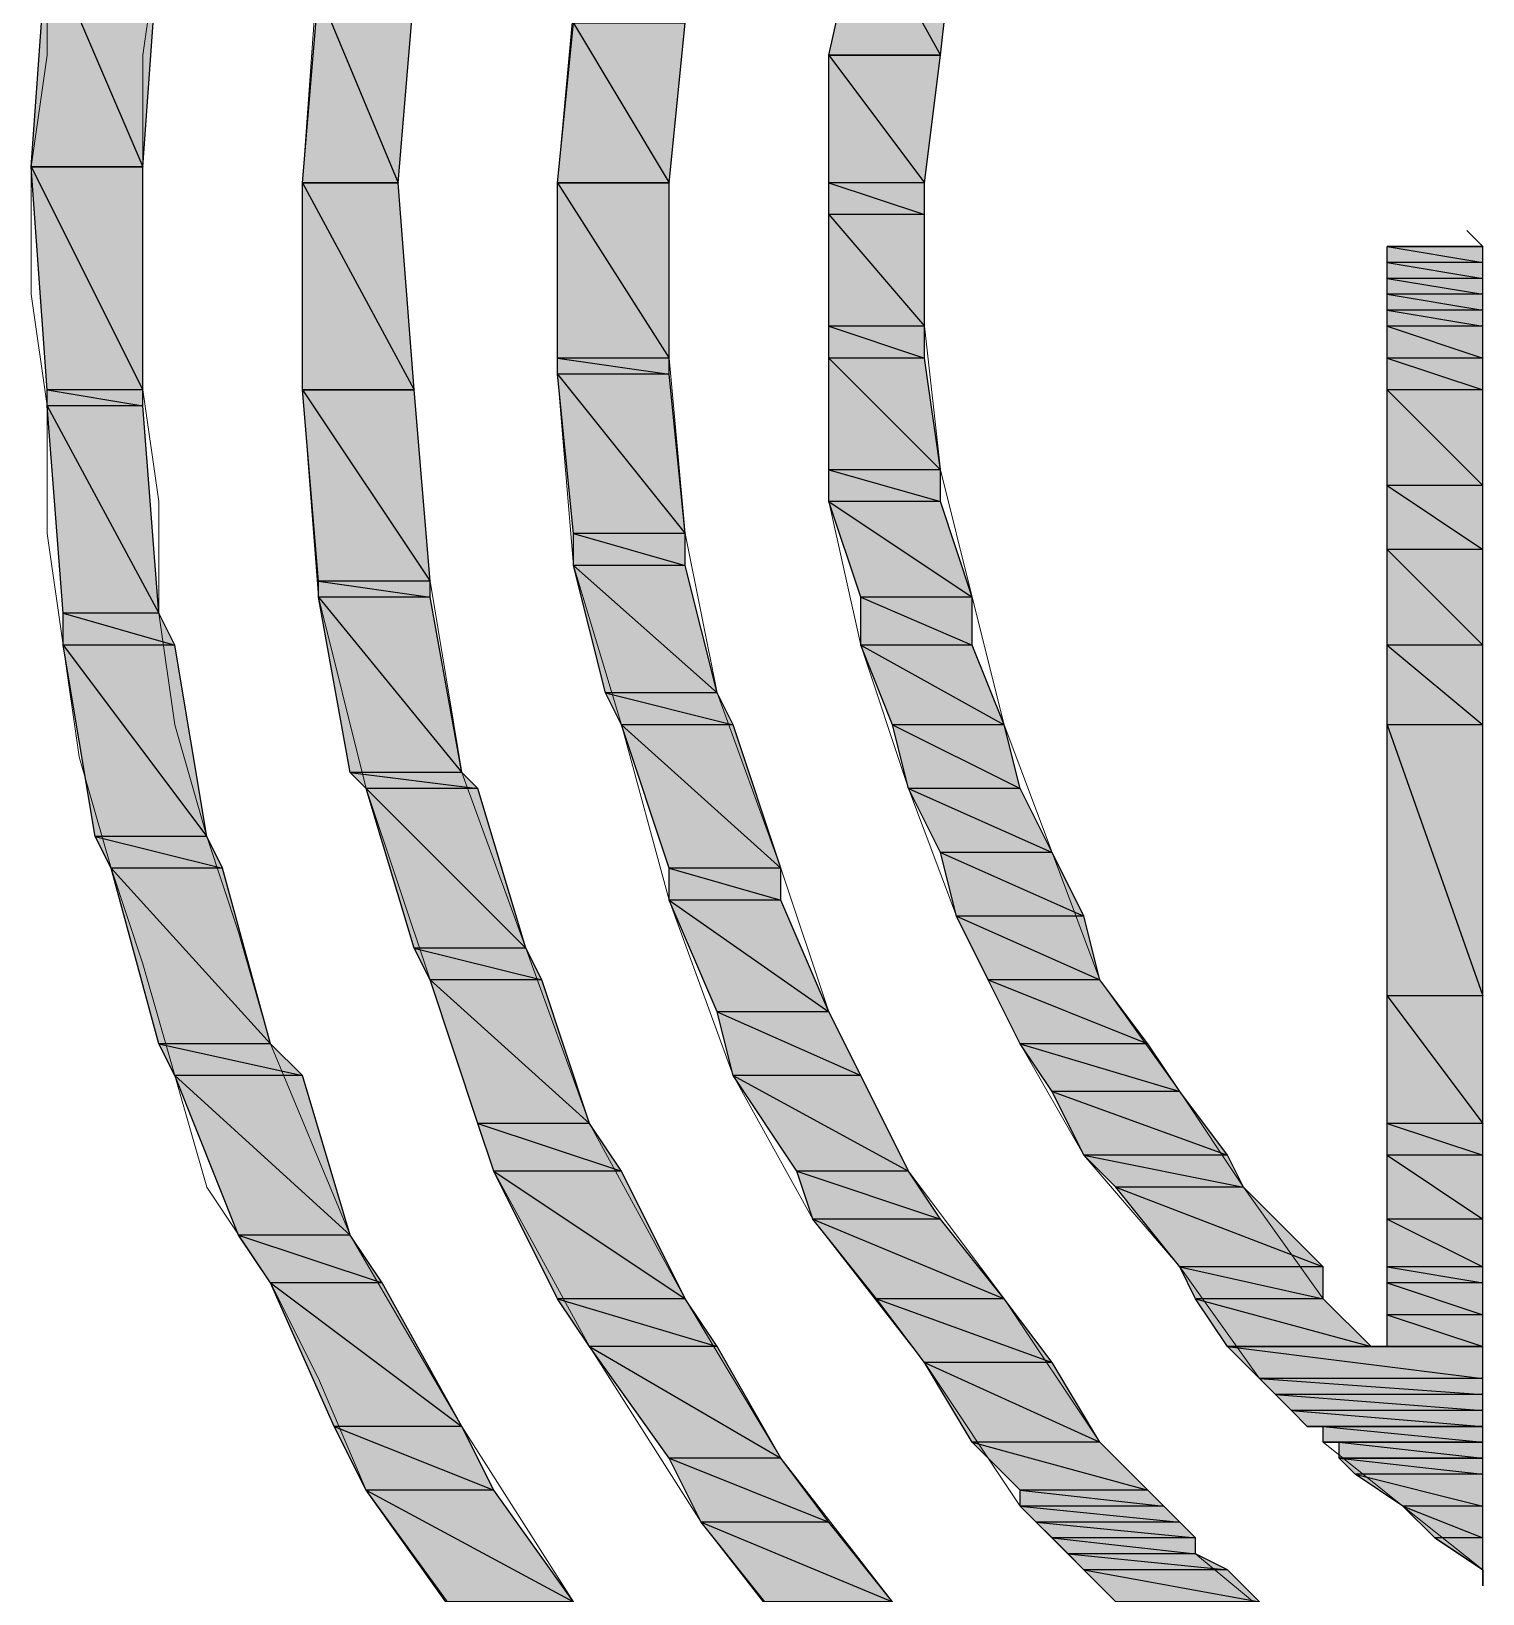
# Model space of a CAD drawing. Header units: millimetres. Extents: x -678 to 5260, y -935 to 3264.
# Drawn here: x 4749.66 to 4779.86, y -841.44 to -808.9 of the extents above; entities that cross this region are included whole.
import ezdxf

# ---------------------------------------------------------------- set-up
doc = ezdxf.new("R2010")
doc.units = ezdxf.units.MM
doc.header["$MEASUREMENT"] = 0
doc.layers.get('0').update_dxf_attribs({"linetype": 'CONTINUOUS'})

msp = doc.modelspace()

# ---------------------------------------------------------------- hatches: boundary and pattern name
at = {"true_color": 0x000007}
h = msp.add_hatch(color=7, dxfattribs=at)
h.paths.add_polyline_path([(4768.90931, -806.41462), (4766.91761, -806.41462), (4768.57736, -809.40218)])
h.paths.add_polyline_path([(4766.91761, -806.41462), (4768.57736, -809.40218), (4766.25371, -809.40218)])
h = msp.add_hatch(color=7, dxfattribs=at)
h.paths.add_polyline_path([(4752.3118, -807.07852), (4749.98815, -807.07852), (4751.97985, -811.72583)])
h.paths.add_polyline_path([(4749.98815, -807.07852), (4751.97985, -811.72583), (4749.6562, -811.72583)])
h.paths.add_polyline_path([(4751.97985, -811.72583), (4749.6562, -811.72583)])
h.paths.add_polyline_path([(4749.6562, -811.72583), (4751.97985, -811.72583)])
h = msp.add_hatch(color=7, dxfattribs=at)
h.paths.add_polyline_path([(4757.623, -808.07438), (4755.6313, -808.07438), (4757.29105, -812.05778)])
h.paths.add_polyline_path([(4755.6313, -808.07438), (4757.29105, -812.05778), (4755.29935, -812.05778)])
h.paths.add_polyline_path([(4757.29105, -812.05778), (4755.29935, -812.05778)])
h.paths.add_polyline_path([(4755.29935, -812.05778), (4757.29105, -812.05778)])
h = msp.add_hatch(color=7, dxfattribs=at)
h.paths.add_polyline_path([(4763.26615, -808.73828), (4760.9425, -808.73828), (4762.9342, -812.05778)])
h.paths.add_polyline_path([(4760.9425, -808.73828), (4762.9342, -812.05778), (4760.61055, -812.05778)])
h = msp.add_hatch(color=7, dxfattribs=at)
h.paths.add_polyline_path([(4768.57736, -809.40218), (4766.25371, -809.40218), (4768.24541, -812.05778)])
h.paths.add_polyline_path([(4766.25371, -809.40218), (4768.24541, -812.05778), (4766.25371, -812.05778)])
h = msp.add_hatch(color=7, dxfattribs=at)
h.paths.add_polyline_path([(4751.97985, -811.72583), (4749.6562, -811.72583), (4751.97985, -816.37313)])
h.paths.add_polyline_path([(4749.6562, -811.72583), (4751.97985, -816.37313), (4749.98815, -816.37313)])
h = msp.add_hatch(color=7, dxfattribs=at)
h.paths.add_polyline_path([(4757.29105, -812.05778), (4755.29935, -812.05778), (4757.623, -816.37313)])
h.paths.add_polyline_path([(4755.29935, -812.05778), (4757.623, -816.37313), (4755.29935, -816.37313)])
h.paths.add_polyline_path([(4757.623, -816.37313), (4755.29935, -816.37313)])
h.paths.add_polyline_path([(4755.29935, -816.37313), (4757.623, -816.37313)])
h = msp.add_hatch(color=7, dxfattribs=at)
h.paths.add_polyline_path([(4762.9342, -812.05778), (4760.61055, -812.05778), (4762.9342, -815.70923)])
h.paths.add_polyline_path([(4760.61055, -812.05778), (4762.9342, -815.70923), (4760.61055, -815.70923)])
h = msp.add_hatch(color=7, dxfattribs=at)
h.paths.add_polyline_path([(4768.24541, -812.05778), (4766.25371, -812.05778), (4768.24541, -812.72168)])
h.paths.add_polyline_path([(4766.25371, -812.05778), (4768.24541, -812.72168), (4766.25371, -812.72168)])
h = msp.add_hatch(color=7, dxfattribs=at)
h.paths.add_polyline_path([(4768.24541, -812.72168), (4766.25371, -812.72168), (4768.24541, -815.04533)])
h.paths.add_polyline_path([(4766.25371, -812.72168), (4768.24541, -815.04533), (4766.25371, -815.04533)])
h = msp.add_hatch(color=7, dxfattribs=at)
h.paths.add_polyline_path([(4779.86367, -813.38558), (4777.87196, -813.38558), (4779.86367, -813.71753)])
h.paths.add_polyline_path([(4777.87196, -813.38558), (4779.86367, -813.71753), (4777.87196, -813.71753)])
h = msp.add_hatch(color=7, dxfattribs=at)
h.paths.add_polyline_path([(4779.86367, -813.71753), (4777.87196, -813.71753), (4779.86367, -814.04948)])
h.paths.add_polyline_path([(4777.87196, -813.71753), (4779.86367, -814.04948), (4777.87196, -814.04948)])
h = msp.add_hatch(color=7, dxfattribs=at)
h.paths.add_polyline_path([(4779.86367, -814.04948), (4777.87196, -814.04948), (4779.86367, -814.38143)])
h.paths.add_polyline_path([(4777.87196, -814.04948), (4779.86367, -814.38143), (4777.87196, -814.38143)])
h = msp.add_hatch(color=7, dxfattribs=at)
h.paths.add_polyline_path([(4779.86367, -814.38143), (4777.87196, -814.38143), (4779.86367, -814.71338)])
h.paths.add_polyline_path([(4777.87196, -814.38143), (4779.86367, -814.71338), (4777.87196, -814.71338)])
h = msp.add_hatch(color=7, dxfattribs=at)
h.paths.add_polyline_path([(4779.86367, -814.71338), (4777.87196, -814.71338), (4779.86367, -815.04533)])
h.paths.add_polyline_path([(4777.87196, -814.71338), (4779.86367, -815.04533), (4777.87196, -815.04533)])
h = msp.add_hatch(color=7, dxfattribs=at)
h.paths.add_polyline_path([(4768.24541, -815.04533), (4766.25371, -815.04533), (4768.24541, -815.70923)])
h.paths.add_polyline_path([(4766.25371, -815.04533), (4768.24541, -815.70923), (4766.25371, -815.70923)])
h = msp.add_hatch(color=7, dxfattribs=at)
h.paths.add_polyline_path([(4779.86367, -815.04533), (4777.87196, -815.04533), (4779.86367, -815.70923)])
h.paths.add_polyline_path([(4777.87196, -815.04533), (4779.86367, -815.70923), (4777.87196, -815.70923)])
h = msp.add_hatch(color=7, dxfattribs=at)
h.paths.add_polyline_path([(4762.9342, -815.70923), (4760.61055, -815.70923), (4762.9342, -816.04118)])
h.paths.add_polyline_path([(4760.61055, -815.70923), (4762.9342, -816.04118), (4760.61055, -816.04118)])
h = msp.add_hatch(color=7, dxfattribs=at)
h.paths.add_polyline_path([(4768.24541, -815.70923), (4766.25371, -815.70923), (4768.57736, -818.03288)])
h.paths.add_polyline_path([(4766.25371, -815.70923), (4768.57736, -818.03288), (4766.25371, -818.03288)])
h = msp.add_hatch(color=7, dxfattribs=at)
h.paths.add_polyline_path([(4779.86367, -815.70923), (4777.87196, -815.70923), (4779.86367, -816.37313)])
h.paths.add_polyline_path([(4777.87196, -815.70923), (4779.86367, -816.37313), (4777.87196, -816.37313)])
h = msp.add_hatch(color=7, dxfattribs=at)
h.paths.add_polyline_path([(4762.9342, -816.04118), (4760.61055, -816.04118), (4763.26615, -819.36068)])
h.paths.add_polyline_path([(4760.61055, -816.04118), (4763.26615, -819.36068), (4760.9425, -819.36068)])
h = msp.add_hatch(color=7, dxfattribs=at)
h.paths.add_polyline_path([(4751.97985, -816.37313), (4749.98815, -816.37313), (4751.97985, -816.70508)])
h.paths.add_polyline_path([(4749.98815, -816.37313), (4751.97985, -816.70508), (4749.98815, -816.70508)])
h = msp.add_hatch(color=7, dxfattribs=at)
h.paths.add_polyline_path([(4757.623, -816.37313), (4755.29935, -816.37313), (4757.95495, -820.35653)])
h.paths.add_polyline_path([(4755.29935, -816.37313), (4757.95495, -820.35653), (4755.6313, -820.35653)])
h = msp.add_hatch(color=7, dxfattribs=at)
h.paths.add_polyline_path([(4779.86367, -816.37313), (4777.87196, -816.37313), (4779.86367, -818.36483)])
h.paths.add_polyline_path([(4777.87196, -816.37313), (4779.86367, -818.36483), (4777.87196, -818.36483)])
h = msp.add_hatch(color=7, dxfattribs=at)
h.paths.add_polyline_path([(4751.97985, -816.70508), (4749.98815, -816.70508), (4752.3118, -821.02043)])
h.paths.add_polyline_path([(4749.98815, -816.70508), (4752.3118, -821.02043), (4750.3201, -821.02043)])
h = msp.add_hatch(color=7, dxfattribs=at)
h.paths.add_polyline_path([(4768.57736, -818.03288), (4766.25371, -818.03288), (4768.57736, -818.69678)])
h.paths.add_polyline_path([(4766.25371, -818.03288), (4768.57736, -818.69678), (4766.25371, -818.69678)])
h = msp.add_hatch(color=7, dxfattribs=at)
h.paths.add_polyline_path([(4779.86367, -818.36483), (4777.87196, -818.36483), (4779.86367, -819.69263)])
h.paths.add_polyline_path([(4777.87196, -818.36483), (4779.86367, -819.69263), (4777.87196, -819.69263)])
h = msp.add_hatch(color=7, dxfattribs=at)
h.paths.add_polyline_path([(4768.57736, -818.69678), (4766.25371, -818.69678), (4769.24126, -820.68848)])
h.paths.add_polyline_path([(4766.25371, -818.69678), (4769.24126, -820.68848), (4766.91761, -820.68848)])
h = msp.add_hatch(color=7, dxfattribs=at)
h.paths.add_polyline_path([(4763.26615, -819.36068), (4760.9425, -819.36068), (4763.26615, -820.02458)])
h.paths.add_polyline_path([(4760.9425, -819.36068), (4763.26615, -820.02458), (4760.9425, -820.02458)])
h = msp.add_hatch(color=7, dxfattribs=at)
h.paths.add_polyline_path([(4779.86367, -819.69263), (4777.87196, -819.69263), (4779.86367, -821.68433)])
h.paths.add_polyline_path([(4777.87196, -819.69263), (4779.86367, -821.68433), (4777.87196, -821.68433)])
h = msp.add_hatch(color=7, dxfattribs=at)
h.paths.add_polyline_path([(4763.26615, -820.02458), (4760.9425, -820.02458), (4763.93006, -822.68018)])
h.paths.add_polyline_path([(4760.9425, -820.02458), (4763.93006, -822.68018), (4761.6064, -822.68018)])
h = msp.add_hatch(color=7, dxfattribs=at)
h.paths.add_polyline_path([(4757.95495, -820.35653), (4755.6313, -820.35653), (4757.95495, -820.68848)])
h.paths.add_polyline_path([(4755.6313, -820.35653), (4757.95495, -820.68848), (4755.6313, -820.68848)])
h = msp.add_hatch(color=7, dxfattribs=at)
h.paths.add_polyline_path([(4757.95495, -820.68848), (4755.6313, -820.68848), (4758.61885, -824.33994)])
h.paths.add_polyline_path([(4755.6313, -820.68848), (4758.61885, -824.33994), (4756.2952, -824.33994)])
h = msp.add_hatch(color=7, dxfattribs=at)
h.paths.add_polyline_path([(4769.24126, -820.68848), (4766.91761, -820.68848), (4769.24126, -821.68433)])
h.paths.add_polyline_path([(4766.91761, -820.68848), (4769.24126, -821.68433), (4766.91761, -821.68433)])
h = msp.add_hatch(color=7, dxfattribs=at)
h.paths.add_polyline_path([(4752.3118, -821.02043), (4750.3201, -821.02043), (4752.64375, -821.68433)])
h.paths.add_polyline_path([(4750.3201, -821.02043), (4752.64375, -821.68433), (4750.3201, -821.68433)])
h = msp.add_hatch(color=7, dxfattribs=at)
h.paths.add_polyline_path([(4752.64375, -821.68433), (4750.3201, -821.68433), (4753.30765, -825.66774)])
h.paths.add_polyline_path([(4750.3201, -821.68433), (4753.30765, -825.66774), (4750.984, -825.66774)])
h = msp.add_hatch(color=7, dxfattribs=at)
h.paths.add_polyline_path([(4769.24126, -821.68433), (4766.91761, -821.68433), (4769.90516, -823.34408)])
h.paths.add_polyline_path([(4766.91761, -821.68433), (4769.90516, -823.34408), (4767.58151, -823.34408)])
h = msp.add_hatch(color=7, dxfattribs=at)
h.paths.add_polyline_path([(4779.86367, -821.68433), (4777.87196, -821.68433), (4779.86367, -823.34408)])
h.paths.add_polyline_path([(4777.87196, -821.68433), (4779.86367, -823.34408), (4777.87196, -823.34408)])
h = msp.add_hatch(color=7, dxfattribs=at)
h.paths.add_polyline_path([(4763.93006, -822.68018), (4761.6064, -822.68018), (4764.26201, -823.34408)])
h.paths.add_polyline_path([(4761.6064, -822.68018), (4764.26201, -823.34408), (4761.93835, -823.34408)])
h = msp.add_hatch(color=7, dxfattribs=at)
h.paths.add_polyline_path([(4764.26201, -823.34408), (4761.93835, -823.34408), (4765.25786, -826.33164)])
h.paths.add_polyline_path([(4761.93835, -823.34408), (4765.25786, -826.33164), (4762.9342, -826.33164)])
h = msp.add_hatch(color=7, dxfattribs=at)
h.paths.add_polyline_path([(4769.90516, -823.34408), (4767.58151, -823.34408), (4770.23711, -824.67189)])
h.paths.add_polyline_path([(4767.58151, -823.34408), (4770.23711, -824.67189), (4767.91346, -824.67189)])
h = msp.add_hatch(color=7, dxfattribs=at)
h.paths.add_polyline_path([(4779.86367, -823.34408), (4777.87196, -823.34408), (4779.86367, -828.98724)])
h.paths.add_polyline_path([(4777.87196, -823.34408), (4779.86367, -828.98724), (4777.87196, -828.98724)])
h = msp.add_hatch(color=7, dxfattribs=at)
h.paths.add_polyline_path([(4758.61885, -824.33994), (4756.2952, -824.33994), (4758.9508, -824.67189)])
h.paths.add_polyline_path([(4756.2952, -824.33994), (4758.9508, -824.67189), (4756.62715, -824.67189)])
h = msp.add_hatch(color=7, dxfattribs=at)
h.paths.add_polyline_path([(4758.9508, -824.67189), (4756.62715, -824.67189), (4759.94665, -827.99139)])
h.paths.add_polyline_path([(4756.62715, -824.67189), (4759.94665, -827.99139), (4757.623, -827.99139)])
h = msp.add_hatch(color=7, dxfattribs=at)
h.paths.add_polyline_path([(4770.23711, -824.67189), (4767.91346, -824.67189), (4770.90101, -825.99969)])
h.paths.add_polyline_path([(4767.91346, -824.67189), (4770.90101, -825.99969), (4768.57736, -825.99969)])
h = msp.add_hatch(color=7, dxfattribs=at)
h.paths.add_polyline_path([(4753.30765, -825.66774), (4750.984, -825.66774), (4753.6396, -826.33164)])
h.paths.add_polyline_path([(4750.984, -825.66774), (4753.6396, -826.33164), (4751.31595, -826.33164)])
h = msp.add_hatch(color=7, dxfattribs=at)
h.paths.add_polyline_path([(4770.90101, -825.99969), (4768.57736, -825.99969), (4771.56491, -827.32749)])
h.paths.add_polyline_path([(4768.57736, -825.99969), (4771.56491, -827.32749), (4768.90931, -827.32749)])
h = msp.add_hatch(color=7, dxfattribs=at)
h.paths.add_polyline_path([(4753.6396, -826.33164), (4751.31595, -826.33164), (4754.63545, -829.98309)])
h.paths.add_polyline_path([(4751.31595, -826.33164), (4754.63545, -829.98309), (4752.3118, -829.98309)])
h = msp.add_hatch(color=7, dxfattribs=at)
h.paths.add_polyline_path([(4765.25786, -826.33164), (4762.9342, -826.33164), (4765.25786, -826.99554)])
h.paths.add_polyline_path([(4762.9342, -826.33164), (4765.25786, -826.99554), (4762.9342, -826.99554)])
h = msp.add_hatch(color=7, dxfattribs=at)
h.paths.add_polyline_path([(4765.25786, -826.99554), (4762.9342, -826.99554), (4766.25371, -829.31919)])
h.paths.add_polyline_path([(4762.9342, -826.99554), (4766.25371, -829.31919), (4763.93006, -829.31919)])
h = msp.add_hatch(color=7, dxfattribs=at)
h.paths.add_polyline_path([(4771.56491, -827.32749), (4768.90931, -827.32749), (4771.89686, -828.65529)])
h.paths.add_polyline_path([(4768.90931, -827.32749), (4771.89686, -828.65529), (4769.57321, -828.65529)])
h = msp.add_hatch(color=7, dxfattribs=at)
h.paths.add_polyline_path([(4759.94665, -827.99139), (4757.623, -827.99139), (4760.2786, -828.65529)])
h.paths.add_polyline_path([(4757.623, -827.99139), (4760.2786, -828.65529), (4757.95495, -828.65529)])
h = msp.add_hatch(color=7, dxfattribs=at)
h.paths.add_polyline_path([(4760.2786, -828.65529), (4757.95495, -828.65529), (4761.27445, -831.64284)])
h.paths.add_polyline_path([(4757.95495, -828.65529), (4761.27445, -831.64284), (4758.9508, -831.64284)])
h = msp.add_hatch(color=7, dxfattribs=at)
h.paths.add_polyline_path([(4771.89686, -828.65529), (4769.57321, -828.65529), (4772.89271, -829.98309)])
h.paths.add_polyline_path([(4769.57321, -828.65529), (4772.89271, -829.98309), (4770.23711, -829.98309)])
h = msp.add_hatch(color=7, dxfattribs=at)
h.paths.add_polyline_path([(4779.86367, -828.98724), (4777.87196, -828.98724), (4779.86367, -831.64284)])
h.paths.add_polyline_path([(4777.87196, -828.98724), (4779.86367, -831.64284), (4777.87196, -831.64284)])
h = msp.add_hatch(color=7, dxfattribs=at)
h.paths.add_polyline_path([(4766.25371, -829.31919), (4763.93006, -829.31919), (4766.91761, -830.64699)])
h.paths.add_polyline_path([(4763.93006, -829.31919), (4766.91761, -830.64699), (4764.26201, -830.64699)])
h = msp.add_hatch(color=7, dxfattribs=at)
h.paths.add_polyline_path([(4754.63545, -829.98309), (4752.3118, -829.98309), (4755.29935, -830.64699)])
h.paths.add_polyline_path([(4752.3118, -829.98309), (4755.29935, -830.64699), (4752.64375, -830.64699)])
h = msp.add_hatch(color=7, dxfattribs=at)
h.paths.add_polyline_path([(4772.89271, -829.98309), (4770.23711, -829.98309), (4773.55661, -830.97894)])
h.paths.add_polyline_path([(4770.23711, -829.98309), (4773.55661, -830.97894), (4770.90101, -830.97894)])
h = msp.add_hatch(color=7, dxfattribs=at)
h.paths.add_polyline_path([(4755.29935, -830.64699), (4752.64375, -830.64699), (4756.2952, -833.96649)])
h.paths.add_polyline_path([(4752.64375, -830.64699), (4756.2952, -833.96649), (4753.97155, -833.96649)])
h = msp.add_hatch(color=7, dxfattribs=at)
h.paths.add_polyline_path([(4766.91761, -830.64699), (4764.26201, -830.64699), (4767.91346, -832.63869)])
h.paths.add_polyline_path([(4764.26201, -830.64699), (4767.91346, -832.63869), (4765.58981, -832.63869)])
h = msp.add_hatch(color=7, dxfattribs=at)
h.paths.add_polyline_path([(4773.55661, -830.97894), (4770.90101, -830.97894), (4774.55246, -832.30674)])
h.paths.add_polyline_path([(4770.90101, -830.97894), (4774.55246, -832.30674), (4771.56491, -832.30674)])
h = msp.add_hatch(color=7, dxfattribs=at)
h.paths.add_polyline_path([(4761.27445, -831.64284), (4758.9508, -831.64284), (4761.93835, -832.63869)])
h.paths.add_polyline_path([(4758.9508, -831.64284), (4761.93835, -832.63869), (4759.28275, -832.63869)])
h = msp.add_hatch(color=7, dxfattribs=at)
h.paths.add_polyline_path([(4779.86367, -831.64284), (4777.87196, -831.64284), (4779.86367, -832.30674)])
h.paths.add_polyline_path([(4777.87196, -831.64284), (4779.86367, -832.30674), (4777.87196, -832.30674)])
h = msp.add_hatch(color=7, dxfattribs=at)
h.paths.add_polyline_path([(4774.55246, -832.30674), (4771.56491, -832.30674), (4774.88441, -832.97064)])
h.paths.add_polyline_path([(4771.56491, -832.30674), (4774.88441, -832.97064), (4772.22881, -832.97064)])
h = msp.add_hatch(color=7, dxfattribs=at)
h.paths.add_polyline_path([(4779.86367, -832.30674), (4777.87196, -832.30674), (4779.86367, -833.63454)])
h.paths.add_polyline_path([(4777.87196, -832.30674), (4779.86367, -833.63454), (4777.87196, -833.63454)])
h = msp.add_hatch(color=7, dxfattribs=at)
h.paths.add_polyline_path([(4761.93835, -832.63869), (4759.28275, -832.63869), (4763.26615, -835.29429)])
h.paths.add_polyline_path([(4759.28275, -832.63869), (4763.26615, -835.29429), (4760.61055, -835.29429)])
h = msp.add_hatch(color=7, dxfattribs=at)
h.paths.add_polyline_path([(4767.91346, -832.63869), (4765.58981, -832.63869), (4768.57736, -833.63454)])
h.paths.add_polyline_path([(4765.58981, -832.63869), (4768.57736, -833.63454), (4765.92176, -833.63454)])
h = msp.add_hatch(color=7, dxfattribs=at)
h.paths.add_polyline_path([(4774.88441, -832.97064), (4772.22881, -832.97064), (4776.54416, -834.63039)])
h.paths.add_polyline_path([(4772.22881, -832.97064), (4776.54416, -834.63039), (4773.55661, -834.63039)])
h = msp.add_hatch(color=7, dxfattribs=at)
h.paths.add_polyline_path([(4768.57736, -833.63454), (4765.92176, -833.63454), (4769.90516, -835.29429)])
h.paths.add_polyline_path([(4765.92176, -833.63454), (4769.90516, -835.29429), (4767.24956, -835.29429)])
h = msp.add_hatch(color=7, dxfattribs=at)
h.paths.add_polyline_path([(4779.86367, -833.63454), (4777.87196, -833.63454), (4779.86367, -834.63039)])
h.paths.add_polyline_path([(4777.87196, -833.63454), (4779.86367, -834.63039), (4777.87196, -834.63039)])
h = msp.add_hatch(color=7, dxfattribs=at)
h.paths.add_polyline_path([(4756.2952, -833.96649), (4753.97155, -833.96649), (4756.9591, -834.96234)])
h.paths.add_polyline_path([(4753.97155, -833.96649), (4756.9591, -834.96234), (4754.63545, -834.96234)])
h = msp.add_hatch(color=7, dxfattribs=at)
h.paths.add_polyline_path([(4776.54416, -834.63039), (4773.55661, -834.63039), (4776.54416, -835.29429)])
h.paths.add_polyline_path([(4773.55661, -834.63039), (4776.54416, -835.29429), (4773.88856, -835.29429)])
h = msp.add_hatch(color=7, dxfattribs=at)
h.paths.add_polyline_path([(4779.86367, -834.63039), (4777.87196, -834.63039), (4779.86367, -834.96234)])
h.paths.add_polyline_path([(4777.87196, -834.63039), (4779.86367, -834.96234), (4777.87196, -834.96234)])
h = msp.add_hatch(color=7, dxfattribs=at)
h.paths.add_polyline_path([(4756.9591, -834.96234), (4754.63545, -834.96234), (4758.61885, -837.94989)])
h.paths.add_polyline_path([(4754.63545, -834.96234), (4758.61885, -837.94989), (4755.96325, -837.94989)])
h = msp.add_hatch(color=7, dxfattribs=at)
h.paths.add_polyline_path([(4779.86367, -834.96234), (4777.87196, -834.96234), (4779.86367, -835.62624)])
h.paths.add_polyline_path([(4777.87196, -834.96234), (4779.86367, -835.62624), (4777.87196, -835.62624)])
h = msp.add_hatch(color=7, dxfattribs=at)
h.paths.add_polyline_path([(4763.26615, -835.29429), (4760.61055, -835.29429), (4763.93006, -836.29014)])
h.paths.add_polyline_path([(4760.61055, -835.29429), (4763.93006, -836.29014), (4761.27445, -836.29014)])
h = msp.add_hatch(color=7, dxfattribs=at)
h.paths.add_polyline_path([(4769.90516, -835.29429), (4767.24956, -835.29429), (4770.90101, -836.62209)])
h.paths.add_polyline_path([(4767.24956, -835.29429), (4770.90101, -836.62209), (4768.24541, -836.62209)])
h = msp.add_hatch(color=7, dxfattribs=at)
h.paths.add_polyline_path([(4776.54416, -835.29429), (4773.88856, -835.29429), (4777.54001, -836.29014)])
h.paths.add_polyline_path([(4773.88856, -835.29429), (4777.54001, -836.29014), (4774.55246, -836.29014)])
h = msp.add_hatch(color=7, dxfattribs=at)
h.paths.add_polyline_path([(4779.86367, -835.62624), (4777.87196, -835.62624), (4779.86367, -836.29014)])
h.paths.add_polyline_path([(4777.87196, -835.62624), (4779.86367, -836.29014), (4777.87196, -836.29014)])
h = msp.add_hatch(color=7, dxfattribs=at)
h.paths.add_polyline_path([(4763.93006, -836.29014), (4761.27445, -836.29014), (4765.25786, -838.61379)])
h.paths.add_polyline_path([(4761.27445, -836.29014), (4765.25786, -838.61379), (4762.9342, -838.61379)])
h = msp.add_hatch(color=7, dxfattribs=at)
h.paths.add_polyline_path([(4777.87196, -836.29014), (4774.55246, -836.29014)])
h.paths.add_polyline_path([(4777.87196, -836.29014), (4774.55246, -836.29014), (4777.54001, -836.29014)])
h = msp.add_hatch(color=7, dxfattribs=at)
h.paths.add_polyline_path([(4779.86367, -836.29014), (4774.55246, -836.29014), (4779.86367, -836.95404)])
h.paths.add_polyline_path([(4774.55246, -836.29014), (4779.86367, -836.95404), (4775.21636, -836.95404)])
h = msp.add_hatch(color=7, dxfattribs=at)
h.paths.add_polyline_path([(4770.90101, -836.62209), (4768.24541, -836.62209), (4771.89686, -838.28184)])
h.paths.add_polyline_path([(4768.24541, -836.62209), (4771.89686, -838.28184), (4769.24126, -838.28184)])
h = msp.add_hatch(color=7, dxfattribs=at)
h.paths.add_polyline_path([(4779.86367, -836.95404), (4775.21636, -836.95404), (4779.86367, -837.28599)])
h.paths.add_polyline_path([(4775.21636, -836.95404), (4779.86367, -837.28599), (4775.54831, -837.28599)])
h = msp.add_hatch(color=7, dxfattribs=at)
h.paths.add_polyline_path([(4779.86367, -837.28599), (4775.54831, -837.28599), (4779.86367, -837.61794)])
h.paths.add_polyline_path([(4775.54831, -837.28599), (4779.86367, -837.61794), (4775.88026, -837.61794)])
h = msp.add_hatch(color=7, dxfattribs=at)
h.paths.add_polyline_path([(4779.86367, -837.61794), (4775.88026, -837.61794), (4779.86367, -837.94989)])
h.paths.add_polyline_path([(4775.88026, -837.61794), (4779.86367, -837.94989), (4776.21221, -837.94989)])
h = msp.add_hatch(color=7, dxfattribs=at)
h.paths.add_polyline_path([(4758.61885, -837.94989), (4755.96325, -837.94989), (4759.28275, -839.27769)])
h.paths.add_polyline_path([(4755.96325, -837.94989), (4759.28275, -839.27769), (4756.62715, -839.27769)])
h = msp.add_hatch(color=7, dxfattribs=at)
h.paths.add_polyline_path([(4779.86367, -837.94989), (4776.54416, -837.94989), (4779.86367, -838.28184)])
h.paths.add_polyline_path([(4776.54416, -837.94989), (4779.86367, -838.28184), (4776.54416, -838.28184)])
h = msp.add_hatch(color=7, dxfattribs=at)
h.paths.add_polyline_path([(4771.89686, -838.28184), (4769.24126, -838.28184), (4772.89271, -839.27769)])
h.paths.add_polyline_path([(4769.24126, -838.28184), (4772.89271, -839.27769), (4770.23711, -839.27769)])
h = msp.add_hatch(color=7, dxfattribs=at)
h.paths.add_polyline_path([(4779.86367, -838.28184), (4776.54416, -838.28184)])
h.paths.add_polyline_path([(4776.54416, -838.28184), (4779.86367, -838.28184)])
h.paths.add_polyline_path([(4779.86367, -838.28184), (4776.54416, -838.28184)])
h.paths.add_polyline_path([(4779.86367, -838.28184), (4776.54416, -838.28184), (4776.87611, -838.28184)])
h = msp.add_hatch(color=7, dxfattribs=at)
h.paths.add_polyline_path([(4779.86367, -838.28184), (4776.87611, -838.28184), (4779.86367, -838.61379)])
h.paths.add_polyline_path([(4776.87611, -838.28184), (4779.86367, -838.61379), (4776.87611, -838.61379)])
h = msp.add_hatch(color=7, dxfattribs=at)
h.paths.add_polyline_path([(4765.25786, -838.61379), (4762.9342, -838.61379), (4766.25371, -839.9416)])
h.paths.add_polyline_path([(4762.9342, -838.61379), (4766.25371, -839.9416), (4763.59811, -839.9416)])
h = msp.add_hatch(color=7, dxfattribs=at)
h.paths.add_polyline_path([(4779.86367, -838.61379), (4776.87611, -838.61379), (4779.86367, -838.94574)])
h.paths.add_polyline_path([(4776.87611, -838.61379), (4779.86367, -838.94574), (4777.20806, -838.94574)])
h = msp.add_hatch(color=7, dxfattribs=at)
h.paths.add_polyline_path([(4779.86367, -838.94574), (4777.20806, -838.94574), (4779.86367, -839.60964)])
h.paths.add_polyline_path([(4777.20806, -838.94574), (4779.86367, -839.60964), (4778.20391, -839.60964)])
h = msp.add_hatch(color=7, dxfattribs=at)
h.paths.add_polyline_path([(4759.28275, -839.27769), (4756.62715, -839.27769), (4760.9425, -841.60135)])
h.paths.add_polyline_path([(4756.62715, -839.27769), (4760.9425, -841.60135), (4758.2869, -841.60135)])
h = msp.add_hatch(color=7, dxfattribs=at)
h.paths.add_polyline_path([(4772.89271, -839.27769), (4770.23711, -839.27769), (4773.22466, -839.60964)])
h.paths.add_polyline_path([(4770.23711, -839.27769), (4773.22466, -839.60964), (4770.23711, -839.60964)])
h = msp.add_hatch(color=7, dxfattribs=at)
h.paths.add_polyline_path([(4773.22466, -839.60964), (4770.23711, -839.60964), (4773.55661, -839.9416)])
h.paths.add_polyline_path([(4770.23711, -839.60964), (4773.55661, -839.9416), (4770.56906, -839.9416)])
h = msp.add_hatch(color=7, dxfattribs=at)
h.paths.add_polyline_path([(4779.86367, -839.60964), (4778.20391, -839.60964), (4779.86367, -840.27355)])
h.paths.add_polyline_path([(4778.20391, -839.60964), (4779.86367, -840.27355), (4778.86781, -840.27355)])
h = msp.add_hatch(color=7, dxfattribs=at)
h.paths.add_polyline_path([(4766.25371, -839.9416), (4763.59811, -839.9416), (4767.58151, -841.60135)])
h.paths.add_polyline_path([(4763.59811, -839.9416), (4767.58151, -841.60135), (4764.92591, -841.60135)])
h = msp.add_hatch(color=7, dxfattribs=at)
h.paths.add_polyline_path([(4773.55661, -839.9416), (4770.56906, -839.9416), (4773.88856, -840.27355)])
h.paths.add_polyline_path([(4770.56906, -839.9416), (4773.88856, -840.27355), (4770.90101, -840.27355)])
h = msp.add_hatch(color=7, dxfattribs=at)
h.paths.add_polyline_path([(4773.88856, -840.27355), (4770.90101, -840.27355), (4773.88856, -840.6055)])
h.paths.add_polyline_path([(4770.90101, -840.27355), (4773.88856, -840.6055), (4771.23296, -840.6055)])
h = msp.add_hatch(color=7, dxfattribs=at)
h.paths.add_polyline_path([(4779.86367, -840.27355), (4778.86781, -840.27355), (4779.86367, -840.93745)])
h.paths.add_polyline_path([(4778.86781, -840.27355), (4779.86367, -840.93745)])
h = msp.add_hatch(color=7, dxfattribs=at)
h.paths.add_polyline_path([(4773.88856, -840.6055), (4771.23296, -840.6055), (4774.55246, -840.93745)])
h.paths.add_polyline_path([(4771.23296, -840.6055), (4774.55246, -840.93745), (4771.56491, -840.93745)])
h = msp.add_hatch(color=7, dxfattribs=at)
h.paths.add_polyline_path([(4774.55246, -840.93745), (4771.56491, -840.93745), (4775.21636, -841.60135)])
h.paths.add_polyline_path([(4771.56491, -840.93745), (4775.21636, -841.60135), (4772.22881, -841.60135)])

# ---------------------------------------------------------------- linework, layer by layer
at = {"color": 7, "linetype": 'Continuous', "lineweight": -2, "true_color": 0x000007}
for points in [[(4766.91761, -806.41462), (4768.57736, -809.40218), (4766.25371, -809.40218)], [(4768.90931, -806.41462), (4766.91761, -806.41462), (4768.57736, -809.40218)], [(4749.98815, -807.07852), (4751.97985, -811.72583), (4749.6562, -811.72583)], [(4752.3118, -807.07852), (4749.98815, -807.07852), (4751.97985, -811.72583)], [(4755.6313, -808.07438), (4757.29105, -812.05778), (4755.29935, -812.05778)], [(4757.623, -808.07438), (4755.6313, -808.07438), (4757.29105, -812.05778)], [(4760.9425, -808.73828), (4762.9342, -812.05778), (4760.61055, -812.05778)], [(4763.26615, -808.73828), (4760.9425, -808.73828), (4762.9342, -812.05778)], [(4768.57736, -809.40218), (4766.25371, -809.40218)], [(4766.25371, -809.40218), (4768.57736, -809.40218)], [(4768.57736, -809.40218), (4766.25371, -809.40218), (4768.24541, -812.05778)], [(4766.25371, -809.40218), (4768.24541, -812.05778), (4766.25371, -812.05778)], [(4751.97985, -811.72583), (4749.6562, -811.72583)], [(4749.6562, -811.72583), (4751.97985, -811.72583), (4751.97985, -811.72583)], [(4751.97985, -811.72583), (4749.6562, -811.72583), (4751.97985, -816.37313)], [(4749.6562, -811.72583), (4751.97985, -816.37313), (4749.98815, -816.37313)], [(4757.29105, -812.05778), (4755.29935, -812.05778)], [(4755.29935, -812.05778), (4757.29105, -812.05778), (4757.29105, -812.05778)], [(4757.29105, -812.05778), (4755.29935, -812.05778), (4757.623, -816.37313)], [(4755.29935, -812.05778), (4757.623, -816.37313), (4755.29935, -816.37313)], [(4760.61055, -812.05778), (4762.9342, -812.05778), (4762.9342, -812.05778)], [(4762.9342, -812.05778), (4762.9342, -812.05778), (4760.61055, -812.05778)], [(4762.9342, -812.05778), (4760.61055, -812.05778), (4762.9342, -815.70923)], [(4760.61055, -812.05778), (4762.9342, -815.70923), (4760.61055, -815.70923)], [(4768.24541, -812.05778), (4766.25371, -812.05778), (4768.24541, -812.72168)], [(4766.25371, -812.05778), (4768.24541, -812.72168), (4766.25371, -812.72168)], [(4768.24541, -812.72168), (4766.25371, -812.72168), (4768.24541, -815.04533)], [(4766.25371, -812.72168), (4768.24541, -815.04533), (4766.25371, -815.04533)], [(4777.87196, -813.38558), (4779.86367, -813.38558), (4779.86367, -813.38558)], [(4779.86367, -813.38558), (4779.86367, -813.38558), (4777.87196, -813.38558)], [(4779.86367, -813.38558), (4777.87196, -813.38558), (4779.86367, -813.71753)], [(4777.87196, -813.38558), (4779.86367, -813.71753), (4777.87196, -813.71753)], [(4779.86367, -813.71753), (4777.87196, -813.71753), (4779.86367, -814.04948)], [(4777.87196, -813.71753), (4779.86367, -814.04948), (4777.87196, -814.04948)], [(4779.86367, -814.04948), (4777.87196, -814.04948), (4779.86367, -814.38143)], [(4777.87196, -814.04948), (4779.86367, -814.38143), (4777.87196, -814.38143)], [(4779.86367, -814.38143), (4777.87196, -814.38143), (4779.86367, -814.71338)], [(4777.87196, -814.38143), (4779.86367, -814.71338), (4777.87196, -814.71338)], [(4779.86367, -814.71338), (4777.87196, -814.71338), (4779.86367, -815.04533)], [(4777.87196, -814.71338), (4779.86367, -815.04533), (4777.87196, -815.04533)], [(4768.24541, -815.04533), (4766.25371, -815.04533), (4768.24541, -815.70923)], [(4766.25371, -815.04533), (4768.24541, -815.70923), (4766.25371, -815.70923)], [(4779.86367, -815.04533), (4777.87196, -815.04533), (4779.86367, -815.70923)], [(4777.87196, -815.04533), (4779.86367, -815.70923), (4777.87196, -815.70923)], [(4762.9342, -815.70923), (4760.61055, -815.70923), (4762.9342, -816.04118)], [(4760.61055, -815.70923), (4762.9342, -816.04118), (4760.61055, -816.04118)], [(4768.24541, -815.70923), (4766.25371, -815.70923), (4768.57736, -818.03288)], [(4766.25371, -815.70923), (4768.57736, -818.03288), (4766.25371, -818.03288)], [(4779.86367, -815.70923), (4777.87196, -815.70923), (4779.86367, -816.37313)], [(4777.87196, -815.70923), (4779.86367, -816.37313), (4777.87196, -816.37313)], [(4762.9342, -816.04118), (4760.61055, -816.04118), (4763.26615, -819.36068)], [(4760.61055, -816.04118), (4763.26615, -819.36068), (4760.9425, -819.36068)], [(4751.97985, -816.37313), (4749.98815, -816.37313), (4751.97985, -816.70508)], [(4749.98815, -816.37313), (4751.97985, -816.70508), (4749.98815, -816.70508)], [(4757.623, -816.37313), (4755.29935, -816.37313)], [(4755.29935, -816.37313), (4757.623, -816.37313), (4757.623, -816.37313)], [(4757.623, -816.37313), (4755.29935, -816.37313), (4757.95495, -820.35653)], [(4755.29935, -816.37313), (4757.95495, -820.35653), (4755.6313, -820.35653)], [(4779.86367, -816.37313), (4777.87196, -816.37313), (4779.86367, -818.36483)], [(4777.87196, -816.37313), (4779.86367, -818.36483), (4777.87196, -818.36483)], [(4751.97985, -816.70508), (4749.98815, -816.70508), (4752.3118, -821.02043)], [(4749.98815, -816.70508), (4752.3118, -821.02043), (4750.3201, -821.02043)], [(4768.57736, -818.03288), (4766.25371, -818.03288), (4768.57736, -818.69678)], [(4766.25371, -818.03288), (4768.57736, -818.69678), (4766.25371, -818.69678)], [(4779.86367, -818.36483), (4777.87196, -818.36483), (4779.86367, -819.69263)], [(4777.87196, -818.36483), (4779.86367, -819.69263), (4777.87196, -819.69263)], [(4768.57736, -818.69678), (4766.25371, -818.69678), (4769.24126, -820.68848)], [(4766.25371, -818.69678), (4769.24126, -820.68848), (4766.91761, -820.68848)], [(4763.26615, -819.36068), (4760.9425, -819.36068), (4763.26615, -820.02458)], [(4760.9425, -819.36068), (4763.26615, -820.02458), (4760.9425, -820.02458)], [(4779.86367, -819.69263), (4777.87196, -819.69263), (4779.86367, -821.68433)], [(4777.87196, -819.69263), (4779.86367, -821.68433), (4777.87196, -821.68433)], [(4763.26615, -820.02458), (4760.9425, -820.02458), (4763.93006, -822.68018)], [(4760.9425, -820.02458), (4763.93006, -822.68018), (4761.6064, -822.68018)], [(4757.95495, -820.35653), (4755.6313, -820.35653), (4757.95495, -820.68848)], [(4755.6313, -820.35653), (4757.95495, -820.68848), (4755.6313, -820.68848)], [(4757.95495, -820.68848), (4755.6313, -820.68848), (4758.61885, -824.33994)], [(4755.6313, -820.68848), (4758.61885, -824.33994), (4756.2952, -824.33994)], [(4769.24126, -820.68848), (4766.91761, -820.68848), (4769.24126, -821.68433)], [(4766.91761, -820.68848), (4769.24126, -821.68433), (4766.91761, -821.68433)], [(4752.3118, -821.02043), (4750.3201, -821.02043), (4752.64375, -821.68433)], [(4750.3201, -821.02043), (4752.64375, -821.68433), (4750.3201, -821.68433)], [(4752.64375, -821.68433), (4750.3201, -821.68433), (4753.30765, -825.66774)], [(4750.3201, -821.68433), (4753.30765, -825.66774), (4750.984, -825.66774)], [(4769.24126, -821.68433), (4766.91761, -821.68433), (4769.90516, -823.34408)], [(4766.91761, -821.68433), (4769.90516, -823.34408), (4767.58151, -823.34408)], [(4779.86367, -821.68433), (4777.87196, -821.68433), (4779.86367, -823.34408)], [(4777.87196, -821.68433), (4779.86367, -823.34408), (4777.87196, -823.34408)], [(4763.93006, -822.68018), (4761.6064, -822.68018), (4764.26201, -823.34408)], [(4761.6064, -822.68018), (4764.26201, -823.34408), (4761.93835, -823.34408)], [(4764.26201, -823.34408), (4761.93835, -823.34408), (4765.25786, -826.33164)], [(4761.93835, -823.34408), (4765.25786, -826.33164), (4762.9342, -826.33164)], [(4769.90516, -823.34408), (4767.58151, -823.34408), (4770.23711, -824.67189)], [(4767.58151, -823.34408), (4770.23711, -824.67189), (4767.91346, -824.67189)], [(4779.86367, -823.34408), (4777.87196, -823.34408), (4779.86367, -828.98724)], [(4777.87196, -823.34408), (4779.86367, -828.98724), (4777.87196, -828.98724)], [(4758.61885, -824.33994), (4756.2952, -824.33994), (4758.9508, -824.67189)], [(4756.2952, -824.33994), (4758.9508, -824.67189), (4756.62715, -824.67189)], [(4758.9508, -824.67189), (4756.62715, -824.67189), (4759.94665, -827.99139)], [(4756.62715, -824.67189), (4759.94665, -827.99139), (4757.623, -827.99139)], [(4770.23711, -824.67189), (4767.91346, -824.67189), (4770.90101, -825.99969)], [(4767.91346, -824.67189), (4770.90101, -825.99969), (4768.57736, -825.99969)], [(4753.30765, -825.66774), (4750.984, -825.66774), (4753.6396, -826.33164)], [(4750.984, -825.66774), (4753.6396, -826.33164), (4751.31595, -826.33164)], [(4770.90101, -825.99969), (4768.57736, -825.99969), (4771.56491, -827.32749)], [(4768.57736, -825.99969), (4771.56491, -827.32749), (4768.90931, -827.32749)], [(4753.6396, -826.33164), (4751.31595, -826.33164), (4754.63545, -829.98309)], [(4751.31595, -826.33164), (4754.63545, -829.98309), (4752.3118, -829.98309)], [(4765.25786, -826.33164), (4762.9342, -826.33164), (4765.25786, -826.99554)], [(4762.9342, -826.33164), (4765.25786, -826.99554), (4762.9342, -826.99554)], [(4765.25786, -826.99554), (4762.9342, -826.99554), (4766.25371, -829.31919)], [(4762.9342, -826.99554), (4766.25371, -829.31919), (4763.93006, -829.31919)], [(4771.56491, -827.32749), (4768.90931, -827.32749), (4771.89686, -828.65529)], [(4768.90931, -827.32749), (4771.89686, -828.65529), (4769.57321, -828.65529)], [(4759.94665, -827.99139), (4757.623, -827.99139), (4760.2786, -828.65529)], [(4757.623, -827.99139), (4760.2786, -828.65529), (4757.95495, -828.65529)], [(4760.2786, -828.65529), (4757.95495, -828.65529), (4761.27445, -831.64284)], [(4757.95495, -828.65529), (4761.27445, -831.64284), (4758.9508, -831.64284)], [(4771.89686, -828.65529), (4769.57321, -828.65529), (4772.89271, -829.98309)], [(4769.57321, -828.65529), (4772.89271, -829.98309), (4770.23711, -829.98309)], [(4779.86367, -828.98724), (4777.87196, -828.98724), (4779.86367, -831.64284)], [(4777.87196, -828.98724), (4779.86367, -831.64284), (4777.87196, -831.64284)], [(4766.25371, -829.31919), (4763.93006, -829.31919), (4766.91761, -830.64699)], [(4763.93006, -829.31919), (4766.91761, -830.64699), (4764.26201, -830.64699)], [(4754.63545, -829.98309), (4752.3118, -829.98309), (4755.29935, -830.64699)], [(4752.3118, -829.98309), (4755.29935, -830.64699), (4752.64375, -830.64699)], [(4772.89271, -829.98309), (4770.23711, -829.98309), (4773.55661, -830.97894)], [(4770.23711, -829.98309), (4773.55661, -830.97894), (4770.90101, -830.97894)], [(4755.29935, -830.64699), (4752.64375, -830.64699), (4756.2952, -833.96649)], [(4752.64375, -830.64699), (4756.2952, -833.96649), (4753.97155, -833.96649)], [(4766.91761, -830.64699), (4764.26201, -830.64699), (4767.91346, -832.63869)], [(4764.26201, -830.64699), (4767.91346, -832.63869), (4765.58981, -832.63869)], [(4773.55661, -830.97894), (4770.90101, -830.97894), (4774.55246, -832.30674)], [(4770.90101, -830.97894), (4774.55246, -832.30674), (4771.56491, -832.30674)], [(4761.27445, -831.64284), (4758.9508, -831.64284), (4761.93835, -832.63869)], [(4758.9508, -831.64284), (4761.93835, -832.63869), (4759.28275, -832.63869)], [(4779.86367, -831.64284), (4777.87196, -831.64284), (4779.86367, -832.30674)], [(4777.87196, -831.64284), (4779.86367, -832.30674), (4777.87196, -832.30674)], [(4774.55246, -832.30674), (4771.56491, -832.30674), (4774.88441, -832.97064)], [(4771.56491, -832.30674), (4774.88441, -832.97064), (4772.22881, -832.97064)], [(4779.86367, -832.30674), (4777.87196, -832.30674), (4779.86367, -833.63454)], [(4777.87196, -832.30674), (4779.86367, -833.63454), (4777.87196, -833.63454)], [(4761.93835, -832.63869), (4759.28275, -832.63869), (4763.26615, -835.29429)], [(4759.28275, -832.63869), (4763.26615, -835.29429), (4760.61055, -835.29429)], [(4767.91346, -832.63869), (4765.58981, -832.63869), (4768.57736, -833.63454)], [(4765.58981, -832.63869), (4768.57736, -833.63454), (4765.92176, -833.63454)], [(4774.88441, -832.97064), (4772.22881, -832.97064), (4776.54416, -834.63039)], [(4772.22881, -832.97064), (4776.54416, -834.63039), (4773.55661, -834.63039)], [(4768.57736, -833.63454), (4765.92176, -833.63454), (4769.90516, -835.29429)], [(4765.92176, -833.63454), (4769.90516, -835.29429), (4767.24956, -835.29429)], [(4779.86367, -833.63454), (4777.87196, -833.63454), (4779.86367, -834.63039)], [(4777.87196, -833.63454), (4779.86367, -834.63039), (4777.87196, -834.63039)], [(4756.2952, -833.96649), (4753.97155, -833.96649), (4756.9591, -834.96234)], [(4753.97155, -833.96649), (4756.9591, -834.96234), (4754.63545, -834.96234)], [(4776.54416, -834.63039), (4773.55661, -834.63039), (4776.54416, -835.29429)], [(4773.55661, -834.63039), (4776.54416, -835.29429), (4773.88856, -835.29429)], [(4779.86367, -834.63039), (4777.87196, -834.63039), (4779.86367, -834.96234)], [(4777.87196, -834.63039), (4779.86367, -834.96234), (4777.87196, -834.96234)], [(4756.9591, -834.96234), (4754.63545, -834.96234), (4758.61885, -837.94989)], [(4754.63545, -834.96234), (4758.61885, -837.94989), (4755.96325, -837.94989)], [(4779.86367, -834.96234), (4777.87196, -834.96234), (4779.86367, -835.62624)], [(4777.87196, -834.96234), (4779.86367, -835.62624), (4777.87196, -835.62624)], [(4763.26615, -835.29429), (4760.61055, -835.29429), (4763.93006, -836.29014)], [(4760.61055, -835.29429), (4763.93006, -836.29014), (4761.27445, -836.29014)], [(4769.90516, -835.29429), (4767.24956, -835.29429), (4770.90101, -836.62209)], [(4767.24956, -835.29429), (4770.90101, -836.62209), (4768.24541, -836.62209)], [(4776.54416, -835.29429), (4773.88856, -835.29429), (4777.54001, -836.29014)], [(4773.88856, -835.29429), (4777.54001, -836.29014), (4774.55246, -836.29014)], [(4779.86367, -835.62624), (4777.87196, -835.62624), (4779.86367, -836.29014)], [(4777.87196, -835.62624), (4779.86367, -836.29014), (4777.87196, -836.29014)], [(4763.93006, -836.29014), (4761.27445, -836.29014), (4765.25786, -838.61379)], [(4761.27445, -836.29014), (4765.25786, -838.61379), (4762.9342, -838.61379)], [(4774.55246, -836.29014), (4777.54001, -836.29014), (4777.54001, -836.29014)], [(4777.54001, -836.29014), (4777.54001, -836.29014), (4774.55246, -836.29014)], [(4777.87196, -836.29014), (4777.87196, -836.29014), (4774.55246, -836.29014)], [(4777.87196, -836.29014), (4774.55246, -836.29014), (4777.54001, -836.29014)], [(4779.86367, -836.29014), (4774.55246, -836.29014), (4779.86367, -836.95404)], [(4774.55246, -836.29014), (4779.86367, -836.95404), (4775.21636, -836.95404)], [(4777.87196, -836.29014), (4779.86367, -836.29014), (4779.86367, -836.29014)], [(4779.86367, -836.29014), (4779.86367, -836.29014), (4777.87196, -836.29014)], [(4779.86367, -836.29014), (4777.87196, -836.29014)], [(4777.87196, -836.29014), (4779.86367, -836.29014), (4779.86367, -836.29014)], [(4777.87196, -836.29014), (4779.86367, -836.29014), (4779.86367, -836.29014)], [(4779.86367, -836.29014), (4779.86367, -836.29014), (4777.87196, -836.29014)], [(4770.90101, -836.62209), (4768.24541, -836.62209), (4771.89686, -838.28184)], [(4768.24541, -836.62209), (4771.89686, -838.28184), (4769.24126, -838.28184)], [(4779.86367, -836.95404), (4775.21636, -836.95404), (4779.86367, -837.28599)], [(4775.21636, -836.95404), (4779.86367, -837.28599), (4775.54831, -837.28599)], [(4779.86367, -837.28599), (4775.54831, -837.28599), (4779.86367, -837.61794)], [(4775.54831, -837.28599), (4779.86367, -837.61794), (4775.88026, -837.61794)], [(4779.86367, -837.61794), (4775.88026, -837.61794), (4779.86367, -837.94989)], [(4775.88026, -837.61794), (4779.86367, -837.94989), (4776.21221, -837.94989)], [(4758.61885, -837.94989), (4755.96325, -837.94989), (4759.28275, -839.27769)], [(4755.96325, -837.94989), (4759.28275, -839.27769), (4756.62715, -839.27769)], [(4779.86367, -837.94989), (4776.21221, -837.94989)], [(4776.21221, -837.94989), (4779.86367, -837.94989), (4776.54416, -837.94989)], [(4776.54416, -837.94989), (4779.86367, -837.94989), (4779.86367, -837.94989)], [(4779.86367, -837.94989), (4779.86367, -837.94989), (4776.54416, -837.94989)], [(4779.86367, -837.94989), (4776.54416, -837.94989), (4779.86367, -838.28184)], [(4776.54416, -837.94989), (4779.86367, -838.28184), (4776.54416, -838.28184)], [(4771.89686, -838.28184), (4769.24126, -838.28184), (4772.89271, -839.27769)], [(4769.24126, -838.28184), (4772.89271, -839.27769), (4770.23711, -839.27769)], [(4779.86367, -838.28184), (4776.54416, -838.28184)], [(4776.54416, -838.28184), (4779.86367, -838.28184)], [(4779.86367, -838.28184), (4776.54416, -838.28184)], [(4776.54416, -838.28184), (4779.86367, -838.28184), (4779.86367, -838.28184)], [(4779.86367, -838.28184), (4779.86367, -838.28184), (4776.54416, -838.28184)], [(4779.86367, -838.28184), (4776.54416, -838.28184), (4776.87611, -838.28184)], [(4779.86367, -838.28184), (4776.87611, -838.28184), (4779.86367, -838.61379)], [(4776.87611, -838.28184), (4779.86367, -838.61379), (4776.87611, -838.61379)], [(4765.25786, -838.61379), (4762.9342, -838.61379), (4766.25371, -839.9416)], [(4762.9342, -838.61379), (4766.25371, -839.9416), (4763.59811, -839.9416)], [(4779.86367, -838.61379), (4776.87611, -838.61379)], [(4776.87611, -838.61379), (4779.86367, -838.61379)], [(4779.86367, -838.61379), (4776.87611, -838.61379), (4779.86367, -838.94574)], [(4776.87611, -838.61379), (4779.86367, -838.94574), (4777.20806, -838.94574)], [(4779.86367, -838.94574), (4777.20806, -838.94574), (4779.86367, -839.60964)], [(4777.20806, -838.94574), (4779.86367, -839.60964), (4778.20391, -839.60964)], [(4759.28275, -839.27769), (4756.62715, -839.27769), (4760.9425, -841.60135)], [(4756.62715, -839.27769), (4760.9425, -841.60135), (4758.2869, -841.60135)], [(4772.89271, -839.27769), (4770.23711, -839.27769), (4773.22466, -839.60964)], [(4770.23711, -839.27769), (4773.22466, -839.60964), (4770.23711, -839.60964)], [(4773.22466, -839.60964), (4770.23711, -839.60964), (4773.55661, -839.9416)], [(4770.23711, -839.60964), (4773.55661, -839.9416), (4770.56906, -839.9416)], [(4779.86367, -839.60964), (4778.20391, -839.60964), (4779.86367, -840.27355)], [(4778.20391, -839.60964), (4779.86367, -840.27355), (4778.86781, -840.27355)], [(4766.25371, -839.9416), (4763.59811, -839.9416), (4767.58151, -841.60135)], [(4763.59811, -839.9416), (4767.58151, -841.60135), (4764.92591, -841.60135)], [(4773.55661, -839.9416), (4770.56906, -839.9416), (4773.88856, -840.27355)], [(4770.56906, -839.9416), (4773.88856, -840.27355), (4770.90101, -840.27355)], [(4773.88856, -840.27355), (4770.90101, -840.27355), (4773.88856, -840.6055)], [(4770.90101, -840.27355), (4773.88856, -840.6055), (4771.23296, -840.6055)], [(4779.86367, -840.27355), (4778.86781, -840.27355), (4779.86367, -840.93745)], [(4778.86781, -840.27355), (4779.86367, -840.93745), (4779.86367, -840.93745)], [(4773.88856, -840.6055), (4771.23296, -840.6055), (4774.55246, -840.93745)], [(4771.23296, -840.6055), (4774.55246, -840.93745), (4771.56491, -840.93745)], [(4774.55246, -840.93745), (4771.56491, -840.93745), (4775.21636, -841.60135)], [(4771.56491, -840.93745), (4775.21636, -841.60135), (4772.22881, -841.60135)], [(4779.86367, -840.93745), (4779.86367, -840.93745)], [(4779.86367, -840.93745), (4779.86367, -840.93745)], [(4779.86367, -840.93745), (4779.86367, -840.93745), (4779.86367, -841.2694)], [(4779.86367, -840.93745), (4779.86367, -841.2694)], [(4779.86367, -841.2694), (4779.86367, -840.93745), (4779.86367, -840.93745)]]:
    msp.add_lwpolyline(points, close=True, dxfattribs=at)
at = {"color": 7, "linetype": 'Continuous', "lineweight": 9, "true_color": 0x000007}
for points in [[(4768.90931, -806.41462), (4768.57736, -809.40218), (4768.24541, -812.05778), (4768.24541, -815.04533), (4768.57736, -818.03288), (4769.24126, -820.68848), (4769.90516, -823.34408), (4770.90101, -825.99969), (4771.89686, -828.65529), (4773.55661, -830.97894), (4774.88441, -832.97064), (4776.54416, -835.29429), (4777.54001, -836.29014), (4777.87196, -836.29014), (4777.87196, -835.62624), (4777.87196, -834.63039), (4777.87196, -833.63454), (4777.87196, -832.30674), (4777.87196, -830.64699), (4777.87196, -828.98724), (4777.87196, -821.68433), (4777.87196, -820.02458), (4777.87196, -818.36483), (4777.87196, -817.03703), (4777.87196, -815.70923), (4777.87196, -814.71338), (4777.87196, -814.04948), (4777.87196, -813.38558), (4778.20391, -813.38558), (4779.19976, -813.38558), (4779.86367, -813.38558), (4779.86367, -813.71753), (4779.86367, -814.38143), (4779.86367, -815.04533), (4779.86367, -816.37313), (4779.86367, -818.03288), (4779.86367, -819.69263), (4779.86367, -823.34408), (4779.86367, -827.65944), (4779.86367, -831.64284), (4779.86367, -833.30259), (4779.86367, -834.96234), (4779.86367, -836.29014), (4779.86367, -837.28599), (4779.86367, -837.94989), (4779.86367, -838.28184), (4779.86367, -838.61379), (4779.86367, -838.61379), (4779.86367, -838.94574), (4779.86367, -839.60964), (4779.86367, -840.27355), (4779.86367, -840.93745), (4779.86367, -841.2694), (4779.86367, -840.93745), (4778.20391, -839.60964), (4776.54416, -838.28184), (4776.54416, -837.94989), (4776.21221, -837.94989), (4775.88026, -837.61794), (4775.21636, -836.95404), (4773.55661, -834.63039), (4771.56491, -832.30674), (4770.23711, -829.98309), (4768.90931, -827.32749), (4767.91346, -824.67189), (4766.91761, -821.68433), (4766.25371, -818.69678), (4766.25371, -815.70923), (4766.25371, -812.38973), (4766.25371, -809.40218), (4766.91761, -806.41462)], [(4759.28275, -842.92915), (4756.62715, -839.27769), (4755.6313, -836.95404), (4754.63545, -834.96234), (4753.30765, -832.97064), (4752.64375, -830.64699), (4751.97985, -828.32334), (4751.31595, -826.33164), (4750.65205, -824.00799), (4750.3201, -821.68433), (4749.98815, -819.36068), (4749.98815, -816.70508), (4749.6562, -814.38143), (4749.6562, -811.72583), (4749.98815, -809.40218), (4749.98815, -806.74657)], [(4752.3118, -807.07852), (4751.97985, -809.40218), (4751.97985, -811.72583), (4751.97985, -814.04948), (4751.97985, -816.37313), (4752.3118, -818.69678), (4752.3118, -821.02043), (4752.64375, -823.34408), (4753.30765, -825.66774), (4753.97155, -827.65944), (4754.63545, -829.98309), (4756.2952, -833.96649), (4758.61885, -837.94989), (4760.9425, -841.60135)], [(4765.92176, -842.92915), (4763.59811, -839.9416), (4761.27445, -836.29014), (4759.28275, -832.63869), (4757.95495, -828.65529), (4756.62715, -824.67189), (4755.6313, -820.68848), (4755.29935, -816.37313), (4755.29935, -814.04948), (4755.29935, -812.05778), (4755.6313, -807.41047)], [(4757.623, -808.07438), (4757.29105, -812.05778), (4757.623, -816.37313), (4757.95495, -820.35653), (4758.61885, -824.33994), (4759.94665, -827.99139), (4761.27445, -831.64284), (4763.26615, -835.29429), (4765.25786, -838.61379), (4767.58151, -841.60135)], [(4772.22881, -841.60135), (4771.56491, -840.93745), (4770.23711, -839.60964), (4768.24541, -836.62209), (4765.92176, -833.63454), (4764.26201, -830.64699), (4762.9342, -826.99554), (4761.93835, -823.34408), (4760.9425, -820.02458), (4760.61055, -816.04118), (4760.61055, -812.05778), (4760.9425, -808.40633)], [(4763.26615, -808.73828), (4762.9342, -812.05778), (4762.9342, -815.70923), (4763.26615, -819.36068), (4763.93006, -822.68018), (4765.25786, -826.33164), (4766.25371, -829.31919), (4767.91346, -832.63869), (4769.90516, -835.29429), (4771.89686, -838.28184), (4772.89271, -839.27769), (4773.55661, -839.9416), (4773.88856, -840.27355), (4773.88856, -840.6055), (4775.88026, -842.26525)], [(4779.86367, -813.38558), (4779.53172, -813.05363), (4779.53172, -813.05363)]]:
    msp.add_lwpolyline(points, dxfattribs=at)

doc.saveas('drawing.dxf')
